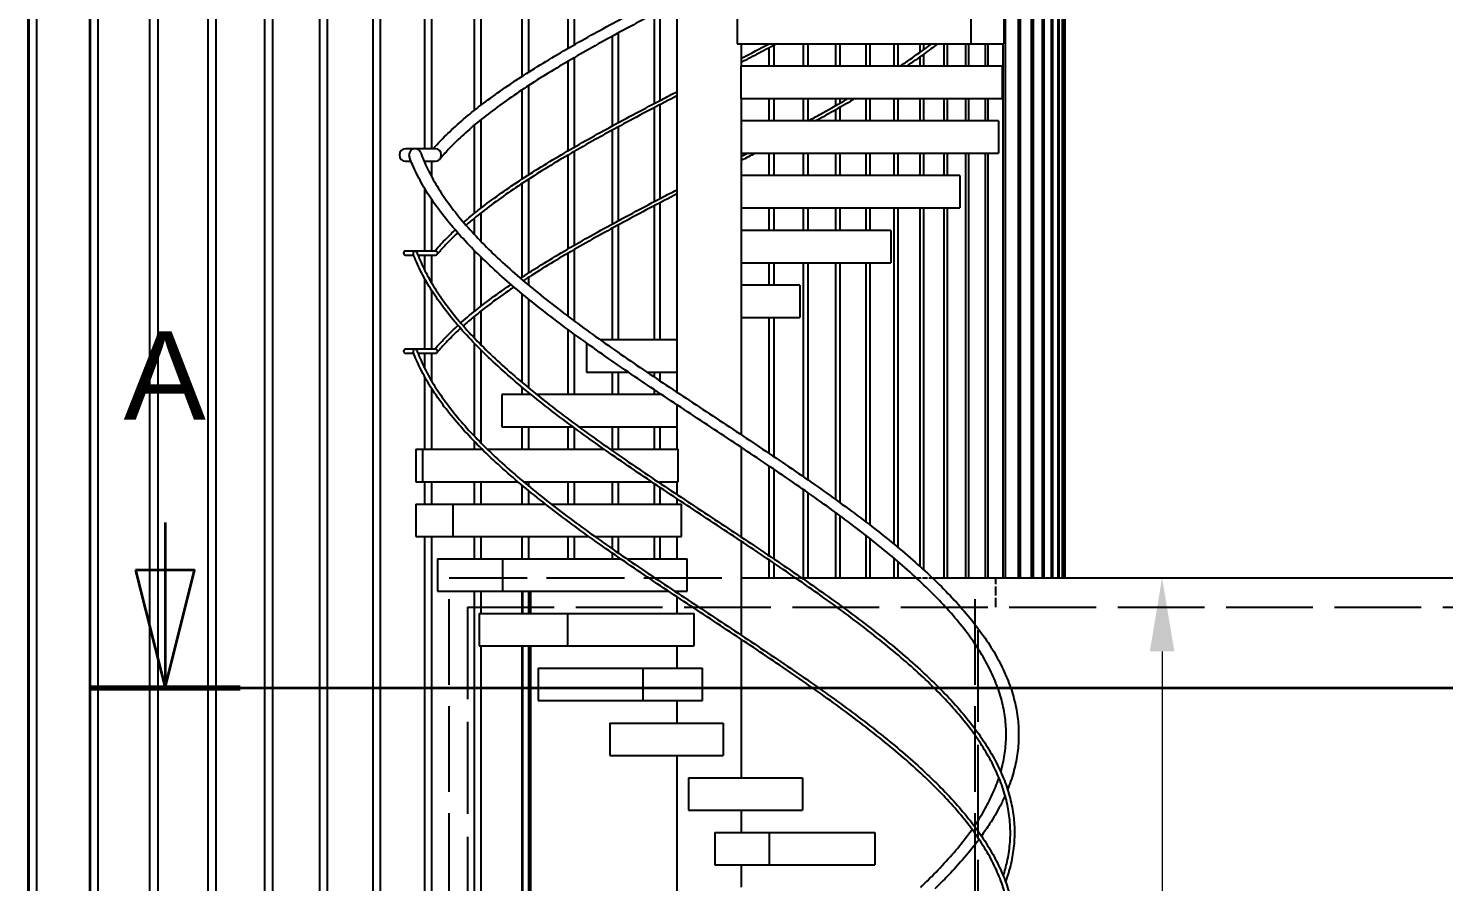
# Model space of a CAD drawing. Header units: millimetres. Extents: x 0 to 118900, y 0 to 84100.
# Drawn here: x 33600 to 38409, y 55867 to 58767 of the extents above; entities that cross this region are included whole.
import ezdxf

# ---------------------------------------------------------------- set-up
doc = ezdxf.new("R2010")
doc.units = ezdxf.units.MM
doc.header["$LTSCALE"] = 100
doc.linetypes.add('CHAIN', pattern=[0.3543, 0.2362, -0.0295, 0.0591, -0.0295])
doc.linetypes.add('DASHED', pattern=[0.2067, 0.1654, -0.0413])
for name, color, linetype, lineweight in [('Dimension', 7, 'Continuous', 18), ('Hidden', 7, 'DASHED', 25), ('Section Line', 7, 'CHAIN', 35), ('Visible', 7, 'Continuous', 25)]:
    doc.layers.add(name, color=color, linetype=linetype, lineweight=lineweight)
doc.styles.add('Title', font='arial.ttf')
doc.dimstyles.new('Default - Method 2b', dxfattribs={"dimscale": 100, "dimtxt": 3, "dimasz": 2.5, "dimexe": 3, "dimexo": 0.5, "dimgap": 0.7, "dimtad": 0, "dimtoh": 1, "dimdec": 1, "dimrnd": 1e-08, "dimtxsty": 'Title', "dimcen": 0.09, "dimdle": 10, "dimclrd": 256, "dimclre": 256, "dimclrt": 7, "dimadec": 0, "dimazin": 2, "dimtfac": 0.833333, "dimtdec": 1, "dimtmove": 0, "dimatfit": 3, "dimfxl": 1, "dimtolj": 1, "dimlwd": -1, "dimlwe": -1, "dimarcsym": 0})

# ---------------------------------------------------------------- blocks, each defined once
blk = doc.blocks.new('*D29')
at = {"layer": 'Defpoints', "color": 0, "transparency": 16777216}
for p in [(39740.9, 56899.7), (37452.4, 52799.7), (39414.7, 52799.7)]:
    blk.add_point(p, dxfattribs=at)
at = {"layer": 'Dimension', "transparency": 16777216}
for p, q in [((37452.4, 56649.7), (37452.4, 55373.2)), ((37452.4, 53049.7), (37452.4, 54326.2))]:
    blk.add_line(p, q, dxfattribs=at)
for points in [[(37410.7, 56649.7), (37494, 56649.7), (37452.4, 56899.7)], [(37410.7, 53049.7), (37494, 53049.7), (37452.4, 52799.7)]]:
    blk.add_solid(points, dxfattribs=at)
at = {"layer": 'Dimension', "color": 7, "transparency": 16777216, "insert": (37605.5, 54396.2), "char_height": 300, "attachment_point": 7, "rotation": 90, "style": 'Title'}
blk.add_mtext('\\A1;4100', dxfattribs=at)
blk = doc.blocks.new('2dTransSection0')
at = {"layer": 'Section Line', "linetype": 'Continuous'}
for p, q in [((340.644, 570.872), (340.644, 569.257)), ((339.644, 569.257), (340.644, 565.257)), ((341.644, 569.257), (339.644, 569.257)), ((340.644, 569.257), (340.644, 565.257)), ((340.644, 565.257), (341.644, 569.257))]:
    blk.add_line(p, q, dxfattribs=at)
at = {"layer": 'Section Line', "linetype": 'CHAIN', "ltscale": 22.32313}
blk.add_line((338.089, 565.257), (469.744, 565.257), dxfattribs=at)
at = {"layer": 'Section Line', "linetype": 'Continuous', "lineweight": 70}
blk.add_line((338.089, 565.257), (343.198, 565.257), dxfattribs=at)
at = {"layer": 'Section Line', "linetype": 'Continuous', "flags": 128}
blk.add_lwpolyline([(339.644, 569.257), (340.644, 565.257), (341.644, 569.257), (339.644, 569.257)], dxfattribs=at)
at = {"layer": 'Section Line'}
blk.add_solid([(339.644, 569.257), (340.644, 565.257), (341.644, 569.257), (339.644, 569.257)], dxfattribs=at)
at = {"layer": 'Section Line', "insert": (339.235, 574.372), "char_height": 3, "attachment_point": 7, "style": 'Title'}
blk.add_mtext('A', dxfattribs=at)

msp = doc.modelspace()

# ---------------------------------------------------------------- linework, layer by layer
at = {"layer": 'Hidden', "ltscale": 16.009779}
msp.add_line((35029.61, 56899.68), (36022.38, 56899.68), dxfattribs=at)
at = {"layer": 'Hidden', "ltscale": 17.59247}
for p, q in [((35029.61, 52899.68), (35029.61, 56899.68)), ((36816.99, 52899.68), (36816.99, 56899.68))]:
    msp.add_line(p, q, dxfattribs=at)
at = {"layer": 'Hidden', "ltscale": 0.393687}
msp.add_line((36206.16, 56899.68), (36226.83, 56899.68), dxfattribs=at)
at = {"layer": 'Hidden', "ltscale": 1.034877}
msp.add_line((36616.95, 56899.68), (36671.28, 56899.68), dxfattribs=at)
at = {"layer": 'Hidden', "ltscale": 1.904597}
msp.add_line((36887.91, 56799.68), (36887.91, 56899.68), dxfattribs=at)
at = {"layer": 'Hidden', "ltscale": 18.867924}
for p, q in [((35092.34, 56799.68), (35092.34, 52899.68)), ((36827.51, 52899.68), (36827.51, 56799.68))]:
    msp.add_line(p, q, dxfattribs=at)
at = {"layer": 'Hidden', "ltscale": 17.81278}
msp.add_line((35092.34, 56799.68), (45033.48, 56799.68), dxfattribs=at)
at = {"layer": 'Visible'}
for p, q in [((33599.61, 52899.68), (33599.61, 74561.18)), ((33602.78, 52899.68), (33602.78, 74561.18)), ((33627.7, 74561.18), (33627.7, 52899.68)), ((33808.94, 52945.68), (33808.94, 74561.18)), ((33810.79, 52945.68), (33810.79, 74561.18)), ((33836.31, 74561.18), (33836.31, 52945.68)), ((34211.19, 52899.68), (34211.19, 74561.18)), ((34237.09, 74561.18), (34237.09, 52899.68)), ((34403.87, 52899.68), (34403.87, 74561.18)), ((34429, 74561.18), (34429, 52899.68)), ((34590.75, 52899.68), (34590.75, 74561.18)), ((34615.11, 74561.18), (34615.11, 52899.68)), ((34771.73, 52899.68), (34771.73, 74561.18)), ((34795.29, 74561.18), (34795.29, 52899.68)), ((34012.84, 52945.68), (34012.84, 74319.05)), ((34039.49, 74320.35), (34039.49, 52945.68)), ((37046.3, 56899.68), (37046.3, 72411.18)), ((37050.72, 72411.18), (37050.72, 56899.68)), ((37076.34, 56899.68), (37076.34, 72411.18)), ((37079.77, 72411.18), (37079.77, 56899.68)), ((37098.95, 56899.68), (37098.95, 72411.18)), ((37101.39, 72411.18), (37101.39, 56899.68)), ((37114.12, 56899.68), (37114.12, 72411.18)), ((37115.58, 72411.18), (37115.58, 56899.68)), ((37121.84, 56899.68), (37121.84, 72411.18)), ((37122.31, 72411.18), (37122.31, 56899.68)), ((37122.91, 56899.68), (37122.91, 72411.18)), ((37008.85, 56899.68), (37008.85, 72378.96)), ((37014.25, 72384.95), (37014.25, 56899.68)), ((36970.39, 72336.28), (36970.39, 56899.68)), ((34946.69, 58357.38), (34946.69, 60016.18)), ((34969.45, 60016.18), (34969.45, 58357.38)), ((35115.52, 58487.98), (35115.52, 59830.18)), ((35137.46, 59830.18), (35137.46, 58505.09)), ((35278.13, 58603.6), (35278.13, 59830.18)), ((36964.02, 56899.68), (36964.02, 59746.89)), ((35299.23, 59644.18), (35299.23, 58617.14)), ((35434.41, 58698.96), (35434.41, 59644.18)), ((35454.67, 59644.18), (35454.67, 58710.64)), ((35803.28, 59458.18), (35803.28, 57530.3)), ((36919.18, 58970.92), (36919.18, 56899.68)), ((35746.14, 58826.33), (35746.14, 58521.3)), ((36008.46, 58824.18), (36008.46, 58714.18)), ((36802.21, 58824.18), (36802.21, 58714.18)), ((36914.16, 58824.18), (36914.16, 58714.18)), ((35727.61, 58511.58), (35727.61, 58816.59)), ((35584.27, 58435.08), (35584.27, 58739.79)), ((35603.67, 58750.37), (35603.67, 58445.61)), ((36008.46, 58714.18), (36802.21, 58714.18)), ((36022.38, 58714.18), (36022.38, 58638.18)), ((36117.7, 58638.18), (36117.7, 58700.36)), ((36133.55, 58708.72), (36133.55, 58638.18)), ((36234.15, 58638.18), (36234.15, 58714.18)), ((36249.08, 58714.18), (36249.08, 58638.18)), ((36343.69, 58638.18), (36343.69, 58714.18)), ((36357.7, 58714.18), (36357.7, 58638.18)), ((36446.25, 58638.18), (36446.25, 58714.18)), ((36459.33, 58714.18), (36459.33, 58638.18)), ((36541.76, 58638.18), (36541.76, 58714.18)), ((36553.91, 58714.18), (36553.91, 58638.18)), ((36630.18, 58685.34), (36630.18, 58714.18)), ((36641.38, 58714.18), (36641.38, 58693.5)), ((36711.44, 58638.18), (36711.44, 58714.18)), ((36721.69, 58714.18), (36721.69, 58638.18)), ((36785.5, 58638.18), (36785.5, 58714.18)), ((36794.78, 58714.18), (36794.78, 58638.18)), ((36802.21, 58714.18), (36914.16, 58714.18)), ((36852.31, 58638.18), (36852.31, 58714.18)), ((36860.63, 58714.18), (36860.63, 58638.18)), ((36911.83, 56899.68), (36911.83, 58714.18)), ((35434.41, 58350.93), (35434.41, 58655.04)), ((35454.67, 58666.87), (35454.67, 58362.66)), ((36909.4, 58638.18), (36020.97, 58638.18)), ((36020.97, 58638.18), (36020.97, 58528.18)), ((36630.18, 58638.18), (36630.18, 58669.68)), ((36641.38, 58677.75), (36641.38, 58638.18)), ((36909.4, 58638.18), (36909.4, 58528.18)), ((35278.13, 58254.98), (35278.13, 58557.87)), ((35299.23, 58571.74), (35299.23, 58268.63)), ((35727.61, 58178.25), (35727.61, 58497.52)), ((35746.14, 58507.25), (35746.14, 58187.96)), ((36020.97, 58528.18), (36909.4, 58528.18)), ((36022.38, 58528.18), (36022.38, 57385.34)), ((36117.7, 58452.18), (36117.7, 58528.18)), ((36133.55, 58528.18), (36133.55, 58452.18)), ((36234.15, 58452.18), (36234.15, 58528.18)), ((36249.08, 58528.18), (36249.08, 58452.18)), ((36343.69, 58504.39), (36343.69, 58528.18)), ((36343.69, 58452.18), (36343.69, 58490)), ((36357.7, 58528.18), (36357.7, 58512.41)), ((36357.7, 58497.99), (36357.7, 58452.18)), ((36446.25, 58452.18), (36446.25, 58528.18)), ((36459.33, 58528.18), (36459.33, 58452.18)), ((36541.76, 58452.18), (36541.76, 58528.18)), ((36553.91, 58528.18), (36553.91, 58452.18)), ((36630.18, 58452.18), (36630.18, 58528.18)), ((36641.38, 58528.18), (36641.38, 58452.18)), ((36711.44, 58452.18), (36711.44, 58528.18)), ((36721.69, 58528.18), (36721.69, 58452.18)), ((36785.5, 58452.18), (36785.5, 58528.18)), ((36794.78, 58528.18), (36794.78, 58452.18)), ((36852.31, 58452.18), (36852.31, 58528.18)), ((36860.63, 58528.18), (36860.63, 58452.18)), ((35137.46, 58455.86), (35137.46, 58155.37)), ((36896.39, 58452.18), (36022.38, 58452.18)), ((36896.39, 58452.18), (36896.39, 58342.18)), ((35115.52, 58137.98), (35115.52, 58437.84)), ((35584.27, 58101.75), (35584.27, 58420.87)), ((35603.67, 58431.43), (35603.67, 58112.28)), ((34913.76, 58357.38), (34881.83, 58357.38)), ((34983.85, 58357.38), (34913.76, 58357.38)), ((35454.67, 58348.2), (35454.67, 58029.32)), ((34881.83, 58314.98), (34899.95, 58314.98)), ((34944.41, 58314.98), (34983.85, 58314.98)), ((34946.69, 58309.74), (34946.69, 58314.98)), ((34969.45, 58314.98), (34969.45, 58263.4)), ((35434.41, 58017.59), (35434.41, 58336.42)), ((36022.38, 58342.18), (36896.39, 58342.18)), ((36117.7, 58266.18), (36117.7, 58342.18)), ((36133.55, 58342.18), (36133.55, 58266.18)), ((36234.15, 58266.18), (36234.15, 58342.18)), ((36249.08, 58342.18), (36249.08, 58266.18)), ((36343.69, 58266.18), (36343.69, 58342.18)), ((36357.7, 58342.18), (36357.7, 58266.18)), ((36446.25, 58266.18), (36446.25, 58342.18)), ((36459.33, 58342.18), (36459.33, 58266.18)), ((36541.76, 58266.18), (36541.76, 58342.18)), ((36553.91, 58342.18), (36553.91, 58266.18)), ((36630.18, 58266.18), (36630.18, 58342.18)), ((36641.38, 58342.18), (36641.38, 58266.18)), ((36711.44, 58266.18), (36711.44, 58342.18)), ((36721.69, 58342.18), (36721.69, 58266.18)), ((36785.5, 56899.68), (36785.5, 58342.18)), ((36794.78, 58342.18), (36794.78, 56899.68)), ((36852.31, 56899.68), (36852.31, 58342.18)), ((36860.63, 58342.18), (36860.63, 56899.68)), ((35299.23, 58253.64), (35299.23, 57935.3)), ((36764.75, 58266.18), (36022.38, 58266.18)), ((36764.75, 58266.18), (36764.75, 58156.18)), ((34946.69, 58009.84), (34946.69, 58222.44)), ((35278.13, 57921.64), (35278.13, 58239.88)), ((34969.45, 58186.59), (34969.45, 58009.84)), ((35727.61, 57708.18), (35727.61, 58164.19)), ((35746.14, 58173.91), (35746.14, 57708.18)), ((36022.38, 58156.18), (36764.75, 58156.18)), ((36117.7, 58080.18), (36117.7, 58156.18)), ((36133.55, 58156.18), (36133.55, 58080.18)), ((36234.15, 58080.18), (36234.15, 58156.18)), ((36249.08, 58156.18), (36249.08, 58080.18)), ((36343.69, 58080.18), (36343.69, 58156.18)), ((36357.7, 58156.18), (36357.7, 58080.18)), ((36446.25, 58080.18), (36446.25, 58156.18)), ((36459.33, 58156.18), (36459.33, 58080.18)), ((36541.76, 57013.59), (36541.76, 58156.18)), ((36553.91, 58156.18), (36553.91, 57003.56)), ((36630.18, 56937.69), (36630.18, 58156.18)), ((36641.38, 58156.18), (36641.38, 56927.54)), ((36711.44, 56899.68), (36711.44, 58156.18)), ((36721.69, 58156.18), (36721.69, 56899.68)), ((35115.52, 58065.99), (35115.52, 58121.43)), ((35137.46, 58139.11), (35137.46, 58042.86)), ((35584.27, 57708.18), (35584.27, 58087.54)), ((35603.67, 58098.09), (35603.67, 57708.18)), ((36530.35, 58080.18), (36022.38, 58080.18)), ((36530.35, 58080.18), (36530.35, 57970.18)), ((34913.76, 58009.84), (34881.83, 58009.84)), ((34983.85, 58009.84), (34913.76, 58009.84)), ((35115.52, 57804.64), (35115.52, 58011.52)), ((35454.67, 58014.87), (35454.67, 57772.42)), ((34881.83, 57995.84), (34909.14, 57995.84)), ((34923.72, 57995.84), (34983.85, 57995.84)), ((34946.69, 57944.51), (34946.69, 57995.84)), ((34969.45, 57995.84), (34969.45, 57902.8)), ((35137.46, 57989.75), (35137.46, 57822.03)), ((35434.41, 57787.57), (35434.41, 58003.09)), ((36022.38, 57970.18), (36530.35, 57970.18)), ((36117.7, 57894.18), (36117.7, 57970.18)), ((36133.55, 57970.18), (36133.55, 57894.18)), ((36234.15, 57242.46), (36234.15, 57970.18)), ((36249.08, 57970.18), (36249.08, 57232.11)), ((36343.69, 57165.17), (36343.69, 57970.18)), ((36357.7, 57970.18), (36357.7, 57155.02)), ((36446.25, 57089.13), (36446.25, 57970.18)), ((36459.33, 57970.18), (36459.33, 57079.09)), ((34946.69, 57676.51), (34946.69, 57915.98)), ((35299.23, 57920.31), (35299.23, 57894.24)), ((34969.45, 57877.57), (34969.45, 57676.51)), ((35278.13, 57562.65), (35278.13, 57864.3)), ((36221.48, 57894.18), (36022.38, 57894.18)), ((36221.48, 57894.18), (36221.48, 57784.18)), ((35299.23, 57847.04), (35299.23, 57545.05)), ((35115.52, 57714.19), (35115.52, 57788.09)), ((35137.46, 57805.78), (35137.46, 57691.56)), ((36022.38, 57784.18), (36221.48, 57784.18)), ((36117.7, 57321.76), (36117.7, 57784.18)), ((36133.55, 57784.18), (36133.55, 57311.09)), ((35434.41, 57522.18), (35434.41, 57742.7)), ((35454.67, 57727.81), (35454.67, 57522.18)), ((34913.76, 57676.51), (34881.83, 57676.51)), ((34983.85, 57676.51), (34913.76, 57676.51)), ((35115.52, 57380.86), (35115.52, 57696.22)), ((35137.46, 57674.03), (35137.46, 57358.23)), ((35496.29, 57697.67), (35496.29, 57598.18)), ((35803.28, 57708.18), (35543.1, 57708.18)), ((34881.83, 57662.51), (34909.14, 57662.51)), ((34923.72, 57662.51), (34983.85, 57662.51)), ((34946.69, 57611.18), (34946.69, 57662.51)), ((34969.45, 57662.51), (34969.45, 57569.47)), ((34946.69, 57336.18), (34946.69, 57582.65)), ((35496.29, 57598.18), (35638.82, 57598.18)), ((35584.27, 57522.18), (35584.27, 57598.18)), ((35603.67, 57598.18), (35603.67, 57522.18)), ((35702.02, 57598.18), (35803.28, 57598.18)), ((35727.61, 57580.91), (35727.61, 57598.18)), ((35746.14, 57598.18), (35746.14, 57568.46)), ((34969.45, 57544.24), (34969.45, 57336.18)), ((35278.13, 57522.18), (35278.13, 57546.89)), ((35299.23, 57529.46), (35299.23, 57522.18)), ((35727.61, 57522.18), (35727.61, 57538.2)), ((35746.14, 57525.81), (35746.14, 57522.18)), ((35308.18, 57522.18), (35208.21, 57522.18)), ((35208.21, 57522.18), (35208.21, 57412.18)), ((35751.58, 57522.18), (35327.28, 57522.18)), ((35803.28, 57487.8), (35803.28, 57336.18)), ((35208.21, 57412.18), (35450.9, 57412.18)), ((35278.13, 57336.18), (35278.13, 57412.18)), ((35299.23, 57412.18), (35299.23, 57336.18)), ((35434.41, 57336.18), (35434.41, 57412.18)), ((35454.67, 57409.4), (35454.67, 57336.18)), ((35470.91, 57412.18), (35803.28, 57412.18)), ((35584.27, 57336.18), (35584.27, 57412.18)), ((35603.67, 57412.18), (35603.67, 57336.18)), ((35727.61, 57336.18), (35727.61, 57412.18)), ((35746.14, 57412.18), (35746.14, 57336.18)), ((34916.27, 57336.18), (34916.27, 57226.18)), ((34916.27, 57336.18), (34938.66, 57336.18)), ((34938.66, 57336.18), (34938.66, 57226.18)), ((34938.66, 57336.18), (35142.03, 57336.18)), ((35115.52, 57336.18), (35115.52, 57362.88)), ((35137.46, 57340.69), (35137.46, 57336.18)), ((35159.66, 57336.18), (35556.68, 57336.18)), ((35577.2, 57336.18), (35807.42, 57336.18)), ((35807.42, 57226.18), (35807.42, 57336.18)), ((36022.38, 57342.83), (36022.38, 57037.77)), ((36117.7, 56974.1), (36117.7, 57278.98)), ((36133.55, 57268.25), (36133.55, 56963.41)), ((34916.27, 57226.18), (34938.66, 57226.18)), ((34938.66, 57226.18), (35263.11, 57226.18)), ((34946.69, 57150.18), (34946.69, 57226.18)), ((34969.45, 57226.18), (34969.45, 57150.18)), ((35115.52, 57150.18), (35115.52, 57226.18)), ((35137.46, 57226.18), (35137.46, 57150.18)), ((35278.13, 57150.18), (35278.13, 57213.56)), ((35281.86, 57226.18), (35717.17, 57226.18)), ((35299.23, 57226.18), (35299.23, 57211.72)), ((35299.23, 57196.13), (35299.23, 57150.18)), ((35434.41, 57150.18), (35434.41, 57226.18)), ((35454.67, 57226.18), (35454.67, 57150.18)), ((35584.27, 57150.18), (35584.27, 57226.18)), ((35603.67, 57226.18), (35603.67, 57150.18)), ((35727.61, 57150.18), (35727.61, 57219.17)), ((35738.18, 57226.18), (35807.42, 57226.18)), ((35746.14, 57226.18), (35746.14, 57220.84)), ((35746.14, 57206.76), (35746.14, 57150.18)), ((35803.28, 57226.18), (35803.28, 57182.74)), ((36234.15, 56899.68), (36234.15, 57199.08)), ((36249.08, 57188.62), (36249.08, 56899.68)), ((34916.07, 57150.18), (35042.56, 57150.18)), ((34916.07, 57150.18), (34916.07, 57040.18)), ((35042.56, 57150.18), (35042.56, 57040.18)), ((35042.56, 57150.18), (35356.75, 57150.18)), ((35376.2, 57150.18), (35819.37, 57150.18)), ((35803.28, 57168.7), (35803.28, 57150.18)), ((35819.37, 57040.18), (35819.37, 57150.18)), ((36343.69, 56899.68), (36343.69, 57120.86)), ((36357.7, 57110.56), (36357.7, 56899.68)), ((34916.07, 57040.18), (35042.56, 57040.18)), ((34946.69, 54511.7), (34946.69, 57040.18)), ((34969.45, 57040.18), (34969.45, 54547.55)), ((35042.56, 57040.18), (35504.09, 57040.18)), ((35115.52, 56964.18), (35115.52, 57040.18)), ((35137.46, 57040.18), (35137.46, 56964.18)), ((35278.13, 56964.18), (35278.13, 57040.18)), ((35299.23, 57040.18), (35299.23, 56964.18)), ((35434.41, 56964.18), (35434.41, 57040.18)), ((35454.67, 57040.18), (35454.67, 56964.18)), ((35524.37, 57040.18), (35819.37, 57040.18)), ((35584.27, 56997.91), (35584.27, 57040.18)), ((35603.67, 57040.18), (35603.67, 56984.41)), ((35727.61, 56964.18), (35727.61, 57040.18)), ((35746.14, 57040.18), (35746.14, 56964.18)), ((35803.28, 57040.18), (35803.28, 56964.18)), ((36022.38, 57023.73), (36022.38, 56704.44)), ((36446.25, 56899.68), (36446.25, 57043.47)), ((36459.33, 57033.22), (36459.33, 56899.68)), ((34989.81, 56964.18), (35211, 56964.18)), ((34989.81, 56964.18), (34989.81, 56854.18)), ((35211, 56964.18), (35211, 56854.18)), ((35211, 56964.18), (35612.26, 56964.18)), ((35584.27, 56964.18), (35584.27, 56983.56)), ((35603.67, 56970.11), (35603.67, 56964.18)), ((35632.99, 56964.18), (35838.25, 56964.18)), ((35838.25, 56854.18), (35838.25, 56964.18)), ((36117.7, 56899.68), (36117.7, 56959.97)), ((36133.55, 56949.26), (36133.55, 56899.68)), ((36541.76, 56899.68), (36541.76, 56966.02)), ((36553.91, 56955.68), (36553.91, 56899.68)), ((36022.38, 56899.68), (36206.16, 56899.68)), ((36226.83, 56899.68), (36616.95, 56899.68)), ((36671.28, 56899.68), (44819, 56899.68)), ((34989.81, 56854.18), (35211, 56854.18)), ((35115.52, 54722.62), (35115.52, 56854.18)), ((35137.46, 56854.18), (35137.46, 56778.18)), ((35211, 56854.18), (35774.99, 56854.18)), ((35278.13, 56778.18), (35278.13, 56854.18)), ((35279.48, 56854.18), (35279.48, 56778.18)), ((35299.23, 56854.18), (35299.23, 56778.18)), ((35306.82, 56778.18), (35306.82, 56854.18)), ((35796.1, 56854.18), (35838.25, 56854.18)), ((35803.28, 56854.18), (35803.28, 56849.4)), ((35803.28, 56835.37), (35803.28, 56778.18)), ((35132, 56778.18), (35431.49, 56778.18)), ((35132, 56778.18), (35132, 56668.18)), ((35431.49, 56778.18), (35431.49, 56668.18)), ((35431.49, 56778.18), (35862.67, 56778.18)), ((35862.67, 56668.18), (35862.67, 56778.18)), ((35132, 56668.18), (35431.49, 56668.18)), ((35137.46, 56668.18), (35137.46, 54744.39)), ((35278.13, 54869.83), (35278.13, 56668.18)), ((35279.48, 56668.18), (35279.48, 54870.95)), ((35299.23, 56668.18), (35299.23, 54887.1)), ((35306.82, 54893.23), (35306.82, 56668.18)), ((35431.49, 56668.18), (35862.67, 56668.18)), ((35803.28, 56668.18), (35803.28, 56592.18)), ((36022.38, 56690.4), (36022.38, 56220.18)), ((35332.1, 56592.18), (35687.68, 56592.18)), ((35332.1, 56592.18), (35332.1, 56482.18)), ((35687.68, 56592.18), (35687.68, 56482.18)), ((35687.68, 56592.18), (35890.8, 56592.18)), ((35890.8, 56482.18), (35890.8, 56592.18)), ((35332.1, 56482.18), (35687.68, 56482.18)), ((35687.68, 56482.18), (35890.8, 56482.18)), ((35803.28, 56482.18), (35803.28, 56406.18)), ((35575.27, 56406.18), (35960.57, 56406.18)), ((35575.27, 56406.18), (35575.27, 56296.18)), ((35960.57, 56406.18), (35960.57, 56296.18)), ((35575.27, 56296.18), (35960.57, 56296.18)), ((35803.28, 56296.18), (35803.28, 53244.18)), ((35843.47, 56220.18), (36229.92, 56220.18)), ((35843.47, 56220.18), (35843.47, 56110.18)), ((36229.92, 56220.18), (36229.92, 56110.18)), ((35843.47, 56110.18), (36229.92, 56110.18)), ((36022.38, 56110.18), (36022.38, 56034.18)), ((35932.55, 56034.18), (36116.82, 56034.18)), ((35932.55, 56034.18), (35932.55, 55924.18)), ((36116.82, 56034.18), (36475.75, 56034.18)), ((36116.82, 56034.18), (36116.82, 55924.18)), ((36475.75, 56034.18), (36475.75, 55924.18)), ((35932.55, 55924.18), (36116.82, 55924.18)), ((36022.38, 55924.18), (36022.38, 55848.18)), ((36116.82, 55924.18), (36475.75, 55924.18))]:
    msp.add_line(p, q, dxfattribs=at)
for centre, radius in [((34881.83, 58336.18), 21.2), ((34881.83, 58002.84), 7), ((34881.83, 57669.51), 7)]:
    msp.add_arc(centre, radius, 90, 270, dxfattribs=at)
for centre, major_axis, ratio, start_param, end_param in [((34913.76, 58336.18), (0, 21.2), 0.9690309, 5.0741874, 7.8539816), ((34983.85, 58336.18), (0, 21.2), 0.9010504, 4.712389, 6.2831853), ((34913.76, 58336.18), (0, 21.2), 0.9690309, 1.5707963, 1.9454812), ((34983.85, 58336.18), (0, -21.2), 0.9010504, 0, 1.5707963), ((34913.76, 58002.84), (0, 7), 0.9690309, 5.0785317, 7.8539816), ((34983.85, 58002.84), (0, 7), 0.9010504, 4.712389, 6.2831853), ((34913.76, 58002.84), (0, 7), 0.9690309, 1.5707963, 1.941194), ((34983.85, 58002.84), (0, -7), 0.9010504, 0, 1.5707963), ((34913.76, 57669.51), (0, 7), 0.9690309, 5.0785317, 7.8539816), ((34913.76, 57669.51), (0, 7), 0.9690309, 1.5707963, 1.941194), ((34983.85, 57669.51), (0, 7), 0.9010504, 4.712389, 6.2831853), ((34983.85, 57669.51), (0, -7), 0.9010504, 0, 1.5707963)]:
    msp.add_ellipse(centre, major_axis=major_axis, ratio=ratio, start_param=start_param, end_param=end_param, dxfattribs=at)
for points, knots in [([(34975.69, 58357.38), (34987.34, 58370.73), (34999.82, 58384.06), (35029.07, 58413.4), (35046.22, 58429.43), (35082.67, 58461.41), (35101.99, 58477.39), (35142.61, 58509.28), (35163.93, 58525.21), (35208.37, 58557.01), (35231.52, 58572.9), (35279.41, 58604.61), (35304.2, 58620.45), (35355.17, 58652.09), (35381.4, 58667.89), (35435.05, 58699.46), (35462.52, 58715.24), (35518.44, 58746.74), (35546.93, 58762.5), (35604.69, 58793.95), (35633.99, 58809.68), (35693.14, 58841.1), (35723.02, 58856.81), (35769.76, 58881.22), (35786.5, 58889.93), (35803.28, 58898.64)], [1.422228, 1.422228, 1.422228, 1.422228, 10.006966, 10.006966, 20.3669357, 20.3669357, 30.7303181, 30.7303181, 41.0861663, 41.0861663, 51.428656, 51.428656, 61.755594, 61.755594, 72.0667614, 72.0667614, 82.3628633, 82.3628633, 92.6449339, 92.6449339, 102.9140249, 102.9140249, 113.1710547, 113.1710547, 118.8622094, 118.8622094, 118.8622094, 118.8622094]), ([(35803.28, 58856.18), (35779.35, 58843.72), (35755.5, 58831.26), (35702.14, 58803.19), (35672.68, 58787.56), (35614.55, 58756.35), (35585.85, 58740.74), (35529.47, 58709.56), (35501.75, 58693.98), (35447.56, 58662.85), (35421.05, 58647.29), (35369.47, 58616.21), (35344.36, 58600.68), (35295.8, 58569.68), (35272.31, 58554.18), (35227.15, 58523.26), (35205.45, 58507.81), (35164.04, 58476.98), (35144.29, 58461.59), (35106.95, 58430.88), (35089.32, 58415.55), (35056.31, 58384.98), (35040.92, 58369.72), (35016.5, 58343.6), (35006.9, 58332.71), (34997.93, 58321.85)], [533.5110451, 533.5110451, 533.5110451, 533.5110451, 541.6476795, 541.6476795, 551.8531329, 551.8531329, 562.0475027, 562.0475027, 572.2301867, 572.2301867, 582.4003813, 582.4003813, 592.5571287, 592.5571287, 602.6994227, 602.6994227, 612.8264196, 612.8264196, 622.937836, 622.937836, 633.0346524, 633.0346524, 643.1202725, 643.1202725, 650.3504858, 650.3504858, 650.3504858, 650.3504858]), ([(36143.86, 58714.18), (36123.77, 58703.53), (36103.54, 58692.89), (36063.04, 58671.67), (36042.74, 58661.09), (36022.38, 58650.52)], [492.6946965, 492.6946965, 492.6946965, 492.6946965, 499.6472648, 499.6472648, 506.5561441, 506.5561441, 506.5561441, 506.5561441]), ([(36022.38, 58664.54), (36023.39, 58665.06), (36024.4, 58665.59), (36055.47, 58681.75), (36085.42, 58697.41), (36115.79, 58713.42), (36116.5, 58713.8), (36117.22, 58714.18)], [142.8886377, 142.8886377, 142.8886377, 142.8886377, 143.2309068, 143.2309068, 153.4511956, 153.4511956, 153.6977557, 153.6977557, 153.6977557, 153.6977557]), ([(36562.28, 58638.18), (36573.6, 58645.74), (36584.72, 58653.3), (36618.09, 58676.44), (36639.69, 58692.03), (36663.2, 58709.79), (36666.08, 58711.99), (36668.94, 58714.18)], [209.7469783, 209.7469783, 209.7469783, 209.7469783, 214.6914101, 214.6914101, 224.8820101, 224.8820101, 226.3171446, 226.3171446, 226.3171446, 226.3171446]), ([(36689.84, 58714.18), (36674.59, 58702.29), (36658.77, 58690.39), (36623.94, 58665.07), (36604.74, 58651.62), (36584.93, 58638.18)], [420.1525549, 420.1525549, 420.1525549, 420.1525549, 427.9063661, 427.9063661, 436.6782117, 436.6782117, 436.6782117, 436.6782117]), ([(35078.79, 58107.22), (35094.59, 58120.95), (35111.21, 58134.69), (35148.52, 58164.15), (35169.48, 58179.9), (35213.23, 58211.36), (35236.04, 58227.1), (35283.3, 58258.53), (35307.78, 58274.25), (35358.2, 58305.65), (35384.16, 58321.36), (35437.33, 58352.75), (35464.57, 58368.45), (35520.08, 58399.81), (35548.39, 58415.5), (35605.81, 58446.85), (35634.97, 58462.53), (35693.87, 58493.86), (35723.65, 58509.54), (35770.11, 58533.83), (35786.67, 58542.46), (35803.28, 58551.09)], [21.5985147, 21.5985147, 21.5985147, 21.5985147, 30.5450204, 30.5450204, 40.8121434, 40.8121434, 51.0749553, 51.0749553, 61.3326907, 61.3326907, 71.5852423, 71.5852423, 81.832819, 81.832819, 92.075749, 92.075749, 102.3143744, 102.3143744, 112.5489987, 112.5489987, 118.184956, 118.184956, 118.184956, 118.184956]), ([(35803.28, 58537.07), (35775.93, 58522.84), (35748.69, 58508.62), (35691.96, 58478.76), (35662.48, 58463.11), (35604.31, 58431.84), (35575.57, 58416.2), (35519.12, 58384.95), (35491.35, 58369.31), (35437.04, 58338.08), (35410.46, 58322.45), (35358.73, 58291.23), (35333.54, 58275.62), (35284.78, 58244.42), (35261.18, 58228.81), (35215.78, 58197.64), (35193.95, 58182.06), (35152.26, 58150.92), (35132.37, 58135.35), (35104.53, 58112.35), (35095.75, 58104.9), (35087.21, 58097.46)], [531.2602161, 531.2602161, 531.2602161, 531.2602161, 540.5512271, 540.5512271, 550.7684188, 550.7684188, 560.9819517, 560.9819517, 571.1916254, 571.1916254, 581.3971717, 581.3971717, 591.5982704, 591.5982704, 601.7945835, 601.7945835, 611.9858267, 611.9858267, 622.1719055, 622.1719055, 627.0485402, 627.0485402, 627.0485402, 627.0485402]), ([(36250.13, 58452.18), (36263.13, 58459.3), (36276.04, 58466.42), (36316.94, 58489.15), (36344.57, 58504.79), (36376.06, 58523), (36380.52, 58525.59), (36384.97, 58528.18)], [169.230935, 169.230935, 169.230935, 169.230935, 173.8810057, 173.8810057, 184.0901818, 184.0901818, 185.7826255, 185.7826255, 185.7826255, 185.7826255]), ([(36409.77, 58528.18), (36388.14, 58515.45), (36366.08, 58502.72), (36321.47, 58477.39), (36298.91, 58464.78), (36276.05, 58452.18)], [460.6172064, 460.6172064, 460.6172064, 460.6172064, 468.9295249, 468.9295249, 477.1624715, 477.1624715, 477.1624715, 477.1624715]), ([(34932.97, 58343.68), (34939.61, 58325.58), (34947.35, 58307.45), (34965.71, 58269.61), (34976.55, 58249.87), (35000.63, 58210.42), (35013.88, 58190.69), (35042.69, 58151.25), (35058.25, 58131.52), (35091.56, 58092.08), (35109.32, 58072.34), (35146.87, 58032.88), (35166.7, 58013.12), (35208.23, 57973.62), (35229.97, 57953.85), (35275.17, 57914.3), (35298.66, 57894.5), (35347.2, 57854.9), (35372.28, 57835.07), (35423.78, 57795.42), (35450.25, 57775.56), (35504.34, 57735.86), (35532, 57715.98), (35588.26, 57676.22), (35616.89, 57656.32), (35674.88, 57616.52), (35704.27, 57596.59), (35763.55, 57556.75), (35793.47, 57536.8), (35853.57, 57496.91), (35883.79, 57476.94), (35944.26, 57437.01), (35974.54, 57417.03), (36034.9, 57377.06), (36065.01, 57357.05), (36124.8, 57317.04), (36154.5, 57297.01), (36213.25, 57256.95), (36242.33, 57236.9), (36299.58, 57196.8), (36327.8, 57176.73), (36383.12, 57136.58), (36410.25, 57116.47), (36463.21, 57076.27), (36489.06, 57056.14), (36539.24, 57015.87), (36563.6, 56995.71), (36610.6, 56955.38), (36633.28, 56935.18), (36676.74, 56894.77), (36697.56, 56874.54), (36737.13, 56834.05), (36755.91, 56813.78), (36791.27, 56773.22), (36807.87, 56752.91), (36838.72, 56712.28), (36852.99, 56691.93), (36879.06, 56651.25), (36890.88, 56630.88), (36911.97, 56590.16), (36921.24, 56569.78), (36937.16, 56529.07), (36943.82, 56508.7), (36954.46, 56468.02), (36958.45, 56447.67), (36963.72, 56407.26), (36965.03, 56387.16), (36965.03, 56346.8), (36963.69, 56326.52), (36958.37, 56286.01), (36954.37, 56265.75), (36943.76, 56225.27), (36937.14, 56205.01), (36928.61, 56183.19), (36927.98, 56181.6), (36927.34, 56180)], [0, 0, 0, 0, 10.0057311, 10.0057311, 20.8758987, 20.8758987, 31.7154924, 31.7154924, 42.5304539, 42.5304539, 53.3291809, 53.3291809, 64.1198322, 64.1198322, 74.9091451, 74.9091451, 85.7021058, 85.7021058, 96.5020957, 96.5020957, 107.3112253, 107.3112253, 118.1306916, 118.1306916, 128.9610858, 128.9610858, 139.8026302, 139.8026302, 150.6553485, 150.6553485, 161.519181, 161.519181, 172.3940592, 172.3940592, 183.2799489, 183.2799489, 194.1768682, 194.1768682, 205.084885, 205.084885, 216.0040899, 216.0040899, 226.9345418, 226.9345418, 237.8761739, 237.8761739, 248.8286453, 248.8286453, 259.7911227, 259.7911227, 270.7619737, 270.7619737, 281.738381, 281.738381, 292.7159297, 292.7159297, 303.6883252, 303.6883252, 314.6475415, 314.6475415, 325.5848147, 325.5848147, 336.4927805, 336.4927805, 347.3684812, 347.3684812, 358.1048913, 358.1048913, 368.9361219, 368.9361219, 379.7672612, 379.7672612, 390.6148916, 390.6148916, 391.4728876, 391.4728876, 391.4728876, 391.4728876]), ([(36904.26, 56240.02), (36907, 56249.52), (36909.43, 56259.01), (36915.97, 56288.18), (36919.07, 56307.86), (36922.62, 56347.23), (36923.07, 56366.95), (36921.31, 56406.38), (36919.09, 56426.12), (36912.01, 56465.6), (36907.14, 56485.35), (36894.79, 56524.84), (36887.31, 56544.6), (36869.81, 56584.07), (36859.79, 56603.82), (36837.31, 56643.27), (36824.84, 56663.01), (36797.56, 56702.45), (36782.74, 56722.18), (36750.89, 56761.62), (36733.83, 56781.35), (36697.65, 56820.81), (36678.49, 56840.55), (36638.23, 56880.04), (36617.1, 56899.81), (36573.07, 56939.34), (36550.13, 56959.13), (36502.65, 56998.72), (36478.08, 57018.54), (36427.5, 57058.17), (36401.47, 57078.02), (36348.18, 57117.71), (36320.89, 57137.58), (36265.3, 57177.31), (36236.96, 57197.21), (36179.5, 57237), (36150.33, 57256.91), (36091.42, 57296.75), (36061.65, 57316.69), (36001.77, 57356.56), (35971.62, 57376.52), (35911.22, 57416.44), (35880.93, 57436.42), (35820.49, 57476.38), (35790.3, 57496.38), (35730.27, 57536.38), (35700.4, 57556.4), (35641.27, 57596.44), (35611.96, 57616.48), (35554.17, 57656.57), (35525.64, 57676.63), (35469.64, 57716.77), (35442.12, 57736.86), (35388.35, 57777.05), (35362.05, 57797.17), (35310.92, 57837.41), (35286.04, 57857.57), (35237.95, 57897.88), (35214.7, 57918.06), (35170.04, 57958.44), (35148.59, 57978.67), (35107.7, 58019.12), (35088.23, 58039.39), (35051.46, 58079.92), (35034.13, 58100.22), (35001.77, 58140.83), (34986.72, 58161.16), (34959.05, 58201.83), (34946.41, 58222.2), (34923.67, 58262.91), (34913.54, 58283.28), (34901.15, 58311.91), (34897.79, 58320.17), (34894.64, 58328.42)], [396.3017795, 396.3017795, 396.3017795, 396.3017795, 401.5563385, 401.5563385, 412.4589263, 412.4589263, 423.3871952, 423.3871952, 434.3272885, 434.3272885, 445.2614214, 445.2614214, 456.1737331, 456.1737331, 467.055079, 467.055079, 477.9043338, 477.9043338, 488.7265034, 488.7265034, 499.5296175, 499.5296175, 510.322096, 510.322096, 521.111213, 521.111213, 531.9025301, 531.9025301, 542.6999237, 542.6999237, 553.5058812, 553.5058812, 564.3218627, 564.3218627, 575.1486287, 575.1486287, 585.9865009, 585.9865009, 596.8355531, 596.8355531, 607.6957429, 607.6957429, 618.5669987, 618.5669987, 629.4492719, 629.4492719, 640.3425628, 640.3425628, 651.2469244, 651.2469244, 662.1624446, 662.1624446, 673.0892008, 673.0892008, 684.0271808, 684.0271808, 694.9761541, 694.9761541, 705.9354784, 705.9354784, 716.903823, 716.903823, 727.8788061, 727.8788061, 738.8565796, 738.8565796, 749.8314789, 749.8314789, 760.7959872, 760.7959872, 771.7414054, 771.7414054, 776.1692688, 776.1692688, 776.1692688, 776.1692688]), ([(36022.38, 58331.21), (36023.39, 58331.73), (36024.4, 58332.25), (36031.43, 58335.91), (36037.45, 58339.04), (36043.46, 58342.18)], [142.8886377, 142.8886377, 142.8886377, 142.8886377, 143.2309068, 143.2309068, 145.2783217, 145.2783217, 145.2783217, 145.2783217]), ([(35271.75, 57917.46), (35291.61, 57930.52), (35312.05, 57943.57), (35358.2, 57972.32), (35384.16, 57988.03), (35437.33, 58019.41), (35464.57, 58035.11), (35520.08, 58066.48), (35548.39, 58082.17), (35605.81, 58113.51), (35634.97, 58129.2), (35693.87, 58160.53), (35723.65, 58176.21), (35770.11, 58200.5), (35786.67, 58209.13), (35803.28, 58217.75)], [52.8118974, 52.8118974, 52.8118974, 52.8118974, 61.3326907, 61.3326907, 71.5852423, 71.5852423, 81.832819, 81.832819, 92.075749, 92.075749, 102.3143744, 102.3143744, 112.5489987, 112.5489987, 118.184956, 118.184956, 118.184956, 118.184956]), ([(35803.28, 58203.73), (35775.93, 58189.51), (35748.69, 58175.28), (35691.96, 58145.43), (35662.48, 58129.78), (35604.31, 58098.51), (35575.57, 58082.87), (35519.12, 58051.62), (35491.35, 58035.98), (35437.04, 58004.74), (35410.46, 57989.12), (35358.73, 57957.9), (35333.54, 57942.28), (35299.91, 57920.76), (35290.77, 57914.85), (35281.76, 57908.93)], [531.2602161, 531.2602161, 531.2602161, 531.2602161, 540.5512271, 540.5512271, 550.7684188, 550.7684188, 560.9819517, 560.9819517, 571.1916254, 571.1916254, 581.3971717, 581.3971717, 591.5982704, 591.5982704, 595.4657637, 595.4657637, 595.4657637, 595.4657637]), ([(34981.12, 58009.84), (34993.59, 58024.51), (35007.11, 58039.17), (35030.78, 58063.09), (35040.36, 58072.36), (35050.33, 58081.64)], [0.4800614, 0.4800614, 0.4800614, 0.4800614, 10.0072158, 10.0072158, 16.044367, 16.044367, 16.044367, 16.044367]), ([(35058.88, 58071.89), (35042.73, 58056.79), (35027.62, 58041.69), (35004.8, 58017.1), (34996.41, 58007.59), (34988.47, 57998.09)], [632.6332176, 632.6332176, 632.6332176, 632.6332176, 642.5307596, 642.5307596, 648.7777875, 648.7777875, 648.7777875, 648.7777875]), ([(36912.73, 55886.86), (36917.93, 55902.78), (36922.3, 55918.69), (36930.23, 55954.49), (36933.32, 55974.39), (36936.85, 56014.16), (36937.28, 56034.07), (36935.47, 56073.87), (36933.23, 56093.79), (36926.1, 56133.6), (36921.21, 56153.53), (36908.83, 56193.34), (36901.32, 56213.27), (36883.77, 56253.08), (36873.72, 56273), (36851.15, 56312.81), (36838.63, 56332.72), (36811.23, 56372.52), (36796.34, 56392.44), (36764.32, 56432.24), (36747.18, 56452.16), (36710.79, 56491.96), (36691.52, 56511.88), (36651.03, 56551.7), (36629.78, 56571.63), (36585.51, 56611.46), (36562.45, 56631.4), (36514.72, 56671.25), (36490.03, 56691.19), (36439.22, 56731.06), (36413.07, 56751.02), (36359.57, 56790.9), (36332.18, 56810.86), (36276.4, 56850.77), (36247.97, 56870.74), (36190.34, 56910.65), (36161.09, 56930.63), (36102.06, 56970.56), (36072.23, 56990.55), (36012.25, 57030.5), (35982.06, 57050.49), (35921.61, 57090.45), (35891.29, 57110.45), (35830.82, 57150.42), (35800.63, 57170.43), (35740.61, 57210.42), (35710.76, 57230.43), (35651.67, 57270.43), (35622.4, 57290.45), (35564.69, 57330.47), (35536.22, 57350.49), (35480.34, 57390.52), (35452.89, 57410.56), (35399.27, 57450.61), (35373.07, 57470.65), (35322.13, 57510.72), (35297.36, 57530.78), (35249.49, 57570.87), (35226.36, 57590.94), (35181.94, 57631.05), (35160.63, 57651.13), (35120.01, 57691.27), (35100.67, 57711.36), (35064.17, 57751.52), (35046.97, 57771.63), (35014.87, 57811.81), (34999.95, 57831.93), (34972.51, 57872.14), (34959.98, 57892.26), (34937.42, 57932.48), (34927.38, 57952.61), (34914.63, 57981.92), (34910.9, 57991.12), (34907.44, 58000.31)], [392.3721374, 392.3721374, 392.3721374, 392.3721374, 401.0795794, 401.0795794, 411.9688865, 411.9688865, 422.8666153, 422.8666153, 433.7681796, 433.7681796, 444.6677502, 444.6677502, 455.5601436, 455.5601436, 466.4423576, 466.4423576, 477.3140073, 477.3140073, 488.1767368, 488.1767368, 499.033209, 499.033209, 509.8862263, 509.8862263, 520.7382069, 520.7382069, 531.5909904, 531.5909904, 542.4458482, 542.4458482, 553.3035864, 553.3035864, 564.1646711, 564.1646711, 575.0293391, 575.0293391, 585.8976861, 585.8976861, 596.7697293, 596.7697293, 607.6454509, 607.6454509, 618.5248256, 618.5248256, 629.407837, 629.407837, 640.2944854, 640.2944854, 651.1847878, 651.1847878, 662.0787715, 662.0787715, 672.9764579, 672.9764579, 683.8778355, 683.8778355, 694.782817, 694.782817, 705.6911754, 705.6911754, 716.6024542, 716.6024542, 727.5158517, 727.5158517, 738.4300905, 738.4300905, 749.3433092, 749.3433092, 760.2530537, 760.2530537, 771.1564879, 771.1564879, 776.1378773, 776.1378773, 776.1378773, 776.1378773]), ([(34920.09, 58005.35), (34926.89, 57987.06), (34934.78, 57968.76), (34953.48, 57930.56), (34964.48, 57910.64), (34988.92, 57870.84), (35002.36, 57850.92), (35031.55, 57811.12), (35047.32, 57791.21), (35081.04, 57751.4), (35099.01, 57731.49), (35137.01, 57691.67), (35157.05, 57671.75), (35199.02, 57631.93), (35220.98, 57612), (35266.62, 57572.16), (35290.32, 57552.22), (35339.27, 57512.36), (35364.55, 57492.41), (35416.43, 57452.54), (35443.08, 57432.58), (35497.5, 57392.69), (35525.32, 57372.72), (35581.86, 57332.82), (35610.62, 57312.84), (35668.84, 57272.92), (35698.34, 57252.94), (35757.79, 57213), (35787.78, 57193.01), (35848, 57153.06), (35878.26, 57133.07), (35938.78, 57093.1), (35969.07, 57073.1), (36029.42, 57033.12), (36059.52, 57013.11), (36119.23, 56973.12), (36148.89, 56953.1), (36207.51, 56913.1), (36236.5, 56893.07), (36293.56, 56853.05), (36321.67, 56833.02), (36376.73, 56792.98), (36403.73, 56772.94), (36456.37, 56732.89), (36482.05, 56712.84), (36531.86, 56672.76), (36556.03, 56652.7), (36602.62, 56612.6), (36625.08, 56592.53), (36668.08, 56552.41), (36688.66, 56532.33), (36727.74, 56492.18), (36746.28, 56472.08), (36781.13, 56431.91), (36797.48, 56411.8), (36827.82, 56371.6), (36841.85, 56351.48), (36867.44, 56311.27), (36879.03, 56291.15), (36899.67, 56250.92), (36908.74, 56230.79), (36924.26, 56190.57), (36930.73, 56170.45), (36941.02, 56130.24), (36944.85, 56110.12), (36949.67, 56071.26), (36950.83, 56052.49), (36950.83, 56013.65), (36949.5, 55993.56), (36944.17, 55953.4), (36940.17, 55933.31), (36930.8, 55897.85), (36925.96, 55882.46), (36920.36, 55867.07)], [0, 0, 0, 0, 10.0057205, 10.0057205, 20.8843057, 20.8843057, 31.7522733, 31.7522733, 42.6122732, 42.6122732, 53.4671074, 53.4671074, 64.3194729, 64.3194729, 75.1715757, 75.1715757, 86.0250299, 86.0250299, 96.8809147, 96.8809147, 107.7398917, 107.7398917, 118.6023274, 118.6023274, 129.4683958, 129.4683958, 140.3381561, 140.3381561, 151.2116083, 151.2116083, 162.0887289, 162.0887289, 172.9694948, 172.9694948, 183.8538954, 183.8538954, 194.7419376, 194.7419376, 205.6336438, 205.6336438, 216.5290412, 216.5290412, 227.4281428, 227.4281428, 238.3309142, 238.3309142, 249.2372234, 249.2372234, 260.1467679, 260.1467679, 271.0589742, 271.0589742, 281.9728741, 281.9728741, 292.8869765, 292.8869765, 303.7991855, 303.7991855, 314.7068599, 314.7068599, 325.6071426, 325.6071426, 336.4976592, 336.4976592, 347.3775045, 347.3775045, 357.5269235, 357.5269235, 368.3931361, 368.3931361, 379.2587087, 379.2587087, 387.591697, 387.591697, 387.591697, 387.591697]), ([(35069.18, 57765.44), (35070.06, 57766.23), (35070.95, 57767.01), (35089.69, 57783.56), (35108.64, 57799.32), (35148.52, 57830.82), (35169.48, 57846.57), (35207.12, 57873.63), (35223.37, 57884.97), (35240.06, 57896.31)], [19.7637926, 19.7637926, 19.7637926, 19.7637926, 20.2755466, 20.2755466, 30.5450204, 30.5450204, 40.8121434, 40.8121434, 48.2084097, 48.2084097, 48.2084097, 48.2084097]), ([(35250.05, 57887.79), (35246.17, 57885.16), (35242.31, 57882.53), (35215.78, 57864.31), (35193.95, 57848.72), (35152.26, 57817.59), (35132.37, 57802.01), (35101.12, 57776.2), (35089.14, 57765.94), (35077.64, 57755.68)], [600.0725611, 600.0725611, 600.0725611, 600.0725611, 601.7945835, 601.7945835, 611.9858267, 611.9858267, 622.1719055, 622.1719055, 628.8918458, 628.8918458, 628.8918458, 628.8918458]), ([(34981.12, 57676.51), (34993.59, 57691.17), (35007.11, 57705.84), (35033.65, 57732.65), (35046.39, 57744.83), (35059.78, 57756.99)], [0.4800614, 0.4800614, 0.4800614, 0.4800614, 10.0072158, 10.0072158, 17.9301984, 17.9301984, 17.9301984, 17.9301984]), ([(35068.28, 57747.24), (35065.58, 57744.77), (35062.9, 57742.3), (35043.59, 57724.31), (35028.02, 57708.79), (35004.8, 57683.77), (34996.41, 57674.26), (34988.47, 57664.75)], [630.7353937, 630.7353937, 630.7353937, 630.7353937, 632.3531582, 632.3531582, 642.5307596, 642.5307596, 648.7777875, 648.7777875, 648.7777875, 648.7777875]), ([(34920.09, 57672.02), (34926.89, 57653.73), (34934.78, 57635.43), (34953.48, 57597.23), (34964.48, 57577.31), (34988.92, 57537.5), (35002.36, 57517.59), (35031.55, 57477.79), (35047.32, 57457.87), (35081.04, 57418.07), (35099.01, 57398.15), (35137.01, 57358.34), (35157.05, 57338.42), (35199.02, 57298.59), (35220.98, 57278.66), (35266.62, 57238.82), (35290.32, 57218.89), (35339.27, 57179.03), (35364.55, 57159.08), (35416.43, 57119.2), (35443.08, 57099.25), (35497.5, 57059.36), (35525.32, 57039.39), (35581.86, 56999.48), (35610.62, 56979.51), (35668.84, 56939.59), (35698.34, 56919.61), (35757.79, 56879.67), (35787.78, 56859.68), (35848, 56819.73), (35878.26, 56799.73), (35938.78, 56759.77), (35969.07, 56739.77), (36029.42, 56699.79), (36059.52, 56679.78), (36119.23, 56639.78), (36148.89, 56619.77), (36207.51, 56579.76), (36236.5, 56559.74), (36293.56, 56519.72), (36321.67, 56499.69), (36376.73, 56459.65), (36403.73, 56439.61), (36456.37, 56399.55), (36482.05, 56379.51), (36531.86, 56339.43), (36556.03, 56319.37), (36602.62, 56279.27), (36625.08, 56259.2), (36668.08, 56219.07), (36688.66, 56198.99), (36727.74, 56158.84), (36746.28, 56138.75), (36781.13, 56098.57), (36797.48, 56078.47), (36827.82, 56038.27), (36841.85, 56018.15), (36867.44, 55977.94), (36879.03, 55957.81), (36899.67, 55917.59), (36908.74, 55897.46), (36924.26, 55857.24), (36930.73, 55837.11), (36941.02, 55796.9), (36944.85, 55776.79), (36949.67, 55737.93), (36950.83, 55719.16), (36950.83, 55680.32), (36949.5, 55660.22), (36944.17, 55620.07), (36940.17, 55599.98), (36929.56, 55559.83), (36922.93, 55539.74), (36909.32, 55505.18), (36902.93, 55490.67), (36895.88, 55476.18)], [0, 0, 0, 0, 10.0057205, 10.0057205, 20.8843057, 20.8843057, 31.7522733, 31.7522733, 42.6122732, 42.6122732, 53.4671074, 53.4671074, 64.3194729, 64.3194729, 75.1715757, 75.1715757, 86.0250299, 86.0250299, 96.8809147, 96.8809147, 107.7398917, 107.7398917, 118.6023274, 118.6023274, 129.4683958, 129.4683958, 140.3381561, 140.3381561, 151.2116083, 151.2116083, 162.0887289, 162.0887289, 172.9694948, 172.9694948, 183.8538954, 183.8538954, 194.7419376, 194.7419376, 205.6336438, 205.6336438, 216.5290412, 216.5290412, 227.4281428, 227.4281428, 238.3309142, 238.3309142, 249.2372234, 249.2372234, 260.1467679, 260.1467679, 271.0589742, 271.0589742, 281.9728741, 281.9728741, 292.8869765, 292.8869765, 303.7991855, 303.7991855, 314.7068599, 314.7068599, 325.6071426, 325.6071426, 336.4976592, 336.4976592, 347.3775045, 347.3775045, 357.5269235, 357.5269235, 368.3931361, 368.3931361, 379.2587087, 379.2587087, 390.1298179, 390.1298179, 397.9854471, 397.9854471, 397.9854471, 397.9854471]), ([(36880.97, 55476.18), (36881.93, 55478.12), (36882.87, 55480.06), (36893.37, 55501.88), (36901.68, 55521.76), (36915.7, 55561.51), (36921.42, 55581.4), (36930.23, 55621.15), (36933.32, 55641.05), (36936.85, 55680.83), (36937.28, 55700.74), (36935.47, 55740.54), (36933.23, 55760.46), (36926.1, 55800.27), (36921.21, 55820.19), (36908.83, 55860.01), (36901.32, 55879.93), (36883.77, 55919.75), (36873.72, 55939.67), (36851.15, 55979.47), (36838.63, 55999.39), (36811.23, 56039.19), (36796.34, 56059.1), (36764.32, 56098.91), (36747.18, 56118.82), (36710.79, 56158.63), (36691.52, 56178.55), (36651.03, 56218.37), (36629.78, 56238.3), (36585.51, 56278.13), (36562.45, 56298.07), (36514.72, 56337.92), (36490.03, 56357.86), (36439.22, 56397.73), (36413.07, 56417.68), (36359.57, 56457.57), (36332.18, 56477.53), (36276.4, 56517.43), (36247.97, 56537.4), (36190.34, 56577.32), (36161.09, 56597.3), (36102.06, 56637.23), (36072.23, 56657.22), (36012.25, 56697.16), (35982.06, 56717.15), (35921.61, 56757.12), (35891.29, 56777.11), (35830.82, 56817.09), (35800.63, 56837.09), (35740.61, 56877.08), (35710.76, 56897.09), (35651.67, 56937.1), (35622.4, 56957.11), (35564.69, 56997.13), (35536.22, 57017.16), (35480.34, 57057.19), (35452.89, 57077.23), (35399.27, 57117.28), (35373.07, 57137.32), (35322.13, 57177.39), (35297.36, 57197.44), (35249.49, 57237.54), (35226.36, 57257.6), (35181.94, 57297.72), (35160.63, 57317.79), (35120.01, 57357.93), (35100.67, 57378.02), (35064.17, 57418.19), (35046.97, 57438.29), (35014.87, 57478.48), (34999.95, 57498.59), (34972.51, 57538.8), (34959.98, 57558.93), (34937.42, 57599.15), (34927.38, 57619.27), (34914.63, 57648.59), (34910.9, 57657.78), (34907.44, 57666.98)], [378.2709918, 378.2709918, 378.2709918, 378.2709918, 379.3322767, 379.3322767, 390.2008306, 390.2008306, 401.0795794, 401.0795794, 411.9688865, 411.9688865, 422.8666153, 422.8666153, 433.7681796, 433.7681796, 444.6677502, 444.6677502, 455.5601436, 455.5601436, 466.4423576, 466.4423576, 477.3140073, 477.3140073, 488.1767368, 488.1767368, 499.033209, 499.033209, 509.8862263, 509.8862263, 520.7382069, 520.7382069, 531.5909904, 531.5909904, 542.4458481, 542.4458481, 553.3035864, 553.3035864, 564.1646711, 564.1646711, 575.0293391, 575.0293391, 585.8976861, 585.8976861, 596.7697293, 596.7697293, 607.6454509, 607.6454509, 618.5248256, 618.5248256, 629.407837, 629.407837, 640.2944854, 640.2944854, 651.1847878, 651.1847878, 662.0787715, 662.0787715, 672.9764579, 672.9764579, 683.8778355, 683.8778355, 694.782817, 694.782817, 705.6911754, 705.6911754, 716.6024542, 716.6024542, 727.5158517, 727.5158517, 738.4300905, 738.4300905, 749.3433092, 749.3433092, 760.2530537, 760.2530537, 771.1564879, 771.1564879, 776.1378773, 776.1378773, 776.1378773, 776.1378773]), ([(36814.39, 56056.06), (36822.52, 56067.97), (36830.21, 56079.87), (36849.42, 56111.42), (36860.18, 56131.06), (36879.2, 56170.31), (36887.47, 56189.95), (36895.71, 56213.09), (36896.93, 56216.63), (36898.1, 56220.16)], [362.4858737, 362.4858737, 362.4858737, 362.4858737, 369.0308498, 369.0308498, 379.8460144, 379.8460144, 390.685764, 390.685764, 392.6403713, 392.6403713, 392.6403713, 392.6403713]), ([(36918.96, 56160.14), (36913.63, 56148.09), (36907.86, 56136.06), (36891.16, 56103.75), (36879.41, 56083.48), (36857.73, 56049.58), (36848.45, 56035.93), (36838.63, 56022.28)], [395.0255779, 395.0255779, 395.0255779, 395.0255779, 401.4905603, 401.4905603, 412.398321, 412.398321, 419.7618622, 419.7618622, 419.7618622, 419.7618622]), ([(36631.66, 55848.18), (36634.22, 55850.59), (36636.77, 55853.01), (36660.04, 55875.18), (36679.83, 55894.93), (36717.3, 55934.38), (36735, 55954.1), (36768.18, 55993.48), (36783.68, 56013.17), (36800.93, 56036.85), (36803.82, 56040.88), (36806.65, 56044.9)], [324.5404409, 324.5404409, 324.5404409, 324.5404409, 325.859079, 325.859079, 336.6519603, 336.6519603, 347.4412521, 347.4412521, 358.2319679, 358.2319679, 360.443519, 360.443519, 360.443519, 360.443519]), ([(36830.48, 56011.13), (36828.33, 56008.23), (36826.16, 56005.33), (36808.6, 55982.14), (36792.06, 55961.87), (36756.81, 55921.35), (36738.07, 55901.08), (36705.89, 55868.1), (36693.05, 55855.37), (36679.83, 55842.64)], [421.7688565, 421.7688565, 421.7688565, 421.7688565, 423.3352936, 423.3352936, 434.294238, 434.294238, 445.2664727, 445.2664727, 452.1708836, 452.1708836, 452.1708836, 452.1708836])]:
    msp.add_open_spline(points, degree=3, knots=knots, dxfattribs=at)
msp.add_open_spline([(36070.35, 58342.18), (36054.42, 58333.85), (36038.42, 58325.52), (36022.38, 58317.18)], degree=3, dxfattribs=at)

# ---------------------------------------------------------------- block references
at = {"layer": 'Section Line', "xscale": 100, "yscale": 100, "zscale": 100}
msp.add_blockref('2dTransSection0', (0, 0), dxfattribs=at)

# ---------------------------------------------------------------- dimensions: what is measured, and where the dimension line sits
at = {"layer": 'Dimension'}
dim = msp.add_linear_dim(base=(37452.37, 52799.68), p1=(39740.89, 56899.68), p2=(39414.7, 52799.68), angle=270, dimstyle='Default - Method 2b', override={"dimgap": 0.7, "dimtoh": 0, "dimdec": 1, "dimse1": 1, "dimse2": 1, "dimtol": 0, "dimlim": 0, "dimtp": 0, "dimtm": 0, "dimtdec": 1, "dimtofl": 0, "dimatfit": 1}, dxfattribs=at)
dim.commit()
dim.dimension.update_dxf_attribs({"geometry": '*D29', "text_midpoint": (37452.37, 54849.68), "dimtype": 160})

doc.saveas('drawing.dxf')
